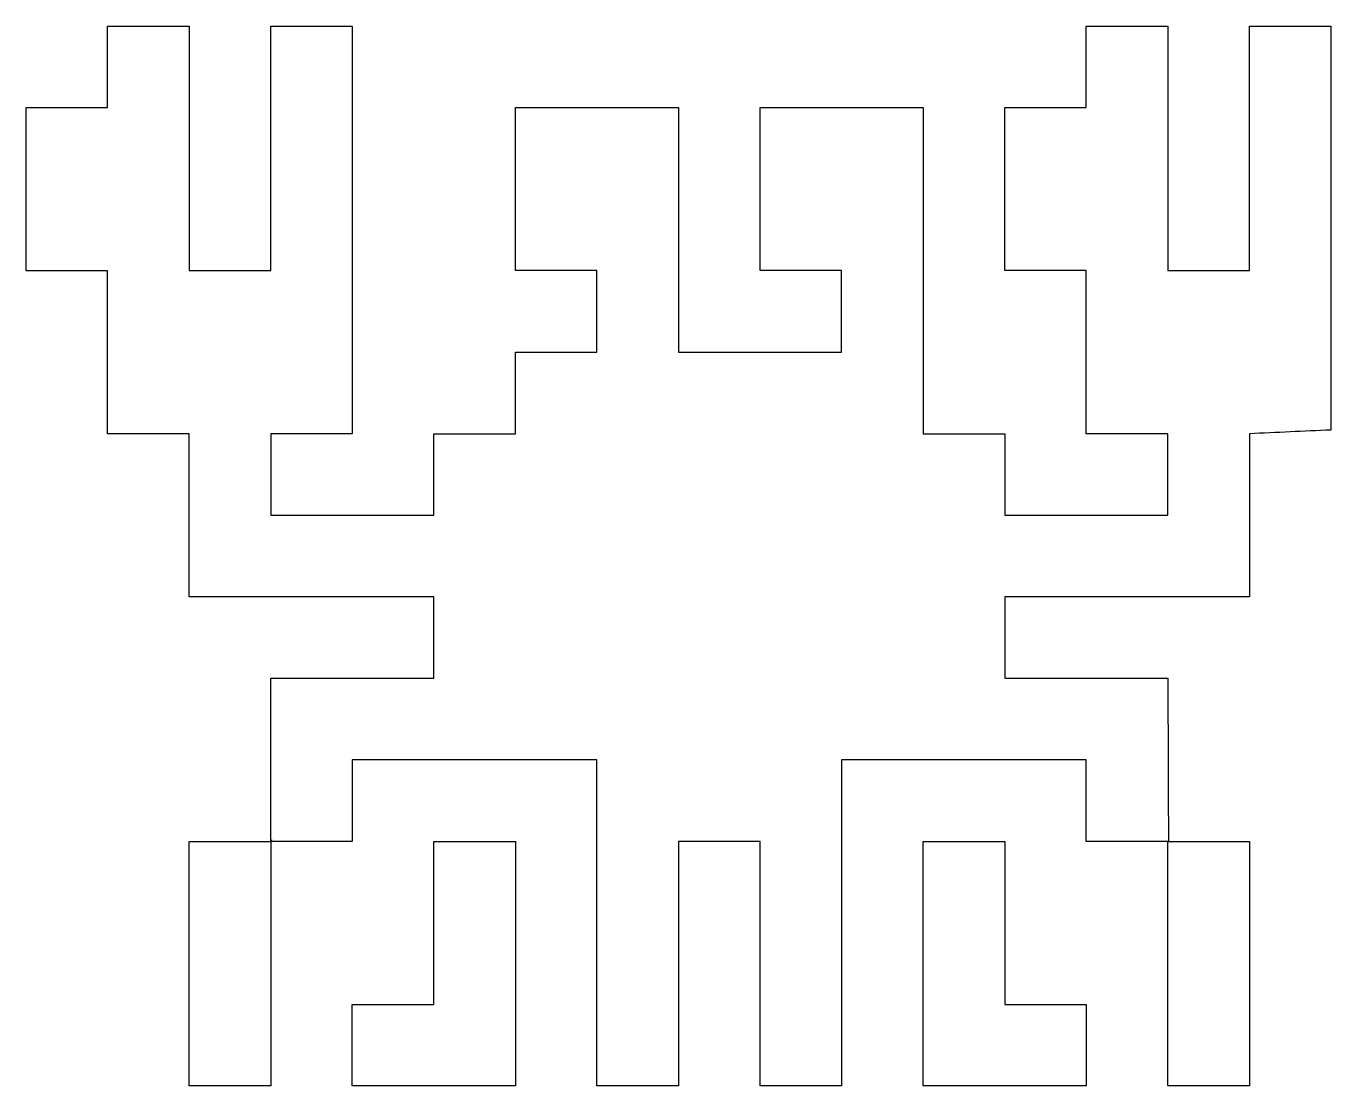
# Model space of a CAD drawing. Extents: x 0 to 12, y 0.7 to 10.5.
import ezdxf

# ---------------------------------------------------------------- set-up
doc = ezdxf.new("R2010")
doc.units = 0
doc.layers.add('Layer_1', color=7, linetype='CONTINUOUS')

msp = doc.modelspace()

# ---------------------------------------------------------------- linework, layer by layer
at = {"layer": 'Layer_1', "color": 7}
for points in [[(1.500012, 10.498575)], [(1.5, 2.99835)], [(3.750004, 2.99835), (4.500004, 2.99835), (4.500004, 0.74835), (3.000004, 0.74835), (3.000004, 1.49835), (3.750004, 1.49835)], [(8.250004, 2.99835), (9.000004, 2.99835), (9.000004, 1.49835), (9.750004, 1.49835), (9.750004, 0.74835), (8.250004, 0.74835)], [(10.5, 2.99835)]]:
    msp.add_lwpolyline(points, close=True, dxfattribs=at)
for points in [[(0.750016, 10.49835), (1.000015, 10.498425), (1.250013, 10.4985), (1.500012, 10.498575)], [(0.750016, 9.74835), (0.750016, 9.998325), (0.750016, 10.248375), (0.750016, 10.49835)], [(1.5, 10.498575), (1.5, 9.748575), (1.5, 8.998575), (1.5, 8.248575)], [(2.25, 8.248575), (2.25, 8.998575), (2.25, 9.748575), (2.25, 10.498575)], [(2.25, 10.498575), (2.5, 10.498575), (2.75, 10.498575), (3, 10.498575)], [(3, 10.498575), (3, 9.24855), (3, 7.9986), (3, 6.748575)], [(9.75, 9.748575), (9.75, 9.99855), (9.75, 10.2486), (9.75, 10.498575)], [(9.75, 10.498575), (10, 10.498575), (10.25, 10.498575), (10.5, 10.498575)], [(10.5, 10.498575), (10.5, 9.748575), (10.5, 8.998575), (10.5, 8.248575)], [(11.25, 8.248575), (11.25, 8.998575), (11.25, 9.748575), (11.25, 10.498575)], [(11.25, 10.498575), (11.5, 10.498575), (11.75, 10.498575), (12, 10.498575)], [(12, 10.498575), (12, 9.259725), (12, 8.02095), (12, 6.7821)], [(0.000016, 8.24835), (0.000016, 8.748375), (0.000016, 9.248325), (0.000016, 9.74835)], [(0.000016, 9.74835), (0.250016, 9.74835), (0.500016, 9.74835), (0.750016, 9.74835)], [(4.5, 8.248575), (4.5, 8.7486), (4.5, 9.24855), (4.5, 9.748575)], [(4.5, 9.748575), (5, 9.748575), (5.5, 9.748575), (6, 9.748575)], [(6, 9.748575), (6, 8.998575), (6, 8.248575), (6, 7.498575)], [(6.75, 8.248575), (6.75, 8.7486), (6.75, 9.24855), (6.75, 9.748575)], [(6.75, 9.748575), (7.25, 9.748575), (7.75, 9.748575), (8.25, 9.748575)], [(8.25, 9.748575), (8.25, 8.998575), (8.25, 8.248575), (8.25, 7.498575)], [(9, 8.248575), (9, 8.7486), (9, 9.24855), (9, 9.748575)], [(9, 9.748575), (9.25, 9.748575), (9.5, 9.748575), (9.75, 9.748575)], [(0.750016, 8.24835), (0.500016, 8.24835), (0.250016, 8.24835), (0.000016, 8.24835)], [(0.750016, 6.74835), (0.750016, 7.248375), (0.750016, 7.748325), (0.750016, 8.24835)], [(1.5, 8.248575), (1.75, 8.248575), (2, 8.248575), (2.25, 8.248575)], [(5.25, 8.248575), (5, 8.248575), (4.75, 8.248575), (4.5, 8.248575)], [(5.25, 7.498575), (5.25, 7.74855), (5.25, 7.9986), (5.25, 8.248575)], [(7.5, 8.248575), (7.25, 8.248575), (7, 8.248575), (6.75, 8.248575)], [(7.5, 7.498575), (7.5, 7.74855), (7.5, 7.9986), (7.5, 8.248575)], [(9.75, 8.248575), (9.5, 8.248575), (9.25, 8.248575), (9, 8.248575)], [(9.75, 6.748575), (9.75, 7.2486), (9.75, 7.74855), (9.75, 8.248575)], [(10.5, 8.248575), (10.75, 8.248575), (11, 8.248575), (11.25, 8.248575)], [(4.5, 6.748575), (4.5, 6.99855), (4.5, 7.2486), (4.5, 7.498575)], [(4.5, 7.498575), (4.75, 7.498575), (5, 7.498575), (5.25, 7.498575)], [(6, 7.498575), (6.5, 7.498575), (7, 7.498575), (7.5, 7.498575)], [(8.25, 7.498575), (8.25, 7.2486), (8.25, 6.99855), (8.25, 6.748575)], [(1.500016, 6.74835), (1.250016, 6.74835), (1.000016, 6.74835), (0.750016, 6.74835)], [(1.500016, 5.24835), (1.500016, 5.748375), (1.500016, 6.248325), (1.500016, 6.74835)], [(3, 6.748575), (2.75, 6.748575), (2.5, 6.748575), (2.25, 6.748575)], [(2.25, 6.748575), (2.25, 6.4986), (2.25, 6.24855), (2.25, 5.998575)], [(3.75, 5.998575), (3.75, 6.24855), (3.75, 6.4986), (3.75, 6.748575)], [(3.75, 6.748575), (4, 6.748575), (4.25, 6.748575), (4.5, 6.748575)], [(8.25, 6.748575), (8.5, 6.748575), (8.75, 6.748575), (9, 6.748575)], [(9, 6.748575), (9, 6.4986), (9, 6.24855), (9, 5.998575)], [(10.5, 6.748575), (10.25, 6.748575), (10, 6.748575), (9.75, 6.748575)], [(10.5, 5.998575), (10.5, 6.24855), (10.5, 6.4986), (10.5, 6.748575)], [(12, 6.7821), (11.75, 6.77085), (11.5, 6.7596), (11.25, 6.74835)], [(11.25, 6.74835), (11.25, 6.248325), (11.25, 5.748375), (11.25, 5.24835)], [(2.25, 5.998575), (2.75, 5.998575), (3.25, 5.998575), (3.75, 5.998575)], [(9, 5.998575), (9.5, 5.998575), (10, 5.998575), (10.5, 5.998575)], [(3.750016, 5.24835), (3.000016, 5.24835), (2.250016, 5.24835), (1.500016, 5.24835)], [(3.750016, 4.49835), (3.750016, 4.748325), (3.750016, 4.998375), (3.750016, 5.24835)], [(11.25, 5.24835), (10.5, 5.24835), (9.75, 5.24835), (9, 5.24835)], [(9, 5.24835), (9, 4.998375), (9, 4.748325), (9, 4.49835)], [(2.250016, 2.99835), (2.250016, 3.498375), (2.250016, 3.998325), (2.250016, 4.49835)], [(2.250016, 4.49835), (2.750016, 4.49835), (3.250016, 4.49835), (3.750016, 4.49835)], [(9, 4.49835), (9.5, 4.49835), (10, 4.49835), (10.5, 4.49835)], [(10.5, 4.49835), (10.50195, 3.99735), (10.5039, 3.496425), (10.50585, 2.995425)], [(5.250016, 3.74835), (4.500016, 3.74835), (3.750016, 3.74835), (3.000016, 3.74835)], [(3.000016, 3.74835), (3.000016, 3.498375), (3.000016, 3.248325), (3.000016, 2.99835)], [(5.250016, 0.74835), (5.250016, 1.748325), (5.250016, 2.748375), (5.250016, 3.74835)], [(9.750016, 3.74835), (9.000016, 3.74835), (8.250016, 3.74835), (7.500016, 3.74835)], [(7.500016, 3.74835), (7.500016, 2.748375), (7.500016, 1.748325), (7.500016, 0.74835)], [(9.747766, 2.995425), (9.748508, 3.246375), (9.749266, 3.4974), (9.750016, 3.74835)], [(2.250016, 2.99835), (2.252416, 3.00585), (2.254808, 3.0081), (2.257208, 3.0126)], [(2.257208, 3.0126), (2.254808, 3.0051), (2.252416, 3.00285), (2.250016, 2.99835)], [(1.5, 2.99835), (1.75, 2.99835), (2, 2.99835), (2.25, 2.99835)], [(1.5, 0.74835), (1.5, 1.49835), (1.5, 2.24835), (1.5, 2.99835)], [(2.25, 2.99835), (2.25, 2.24835), (2.25, 1.49835), (2.25, 0.74835)], [(3.000016, 2.99835), (2.750016, 2.99835), (2.500016, 2.99835), (2.250016, 2.99835)], [(6.750016, 2.99835), (6.500016, 2.99835), (6.250016, 2.99835), (6.000016, 2.99835)], [(6.000016, 2.99835), (6.000016, 2.24835), (6.000016, 1.49835), (6.000016, 0.74835)], [(6.750016, 0.74835), (6.750016, 1.49835), (6.750016, 2.24835), (6.750016, 2.99835)], [(10.50585, 2.995425), (10.253155, 2.995425), (10.00046, 2.995425), (9.747766, 2.995425)], [(10.5, 2.99835), (10.75, 2.99835), (11, 2.99835), (11.25, 2.99835)], [(10.5, 0.74835), (10.5, 1.49835), (10.5, 2.24835), (10.5, 2.99835)], [(11.25, 2.99835), (11.25, 2.24835), (11.25, 1.49835), (11.25, 0.74835)], [(2.25, 0.74835), (2, 0.74835), (1.75, 0.74835), (1.5, 0.74835)], [(6.000016, 0.74835), (5.750016, 0.74835), (5.500016, 0.74835), (5.250016, 0.74835)], [(7.500016, 0.74835), (7.250016, 0.74835), (7.000016, 0.74835), (6.750016, 0.74835)], [(11.25, 0.74835), (11, 0.74835), (10.75, 0.74835), (10.5, 0.74835)]]:
    msp.add_open_spline(points, degree=3, dxfattribs=at)

doc.saveas('drawing.dxf')
